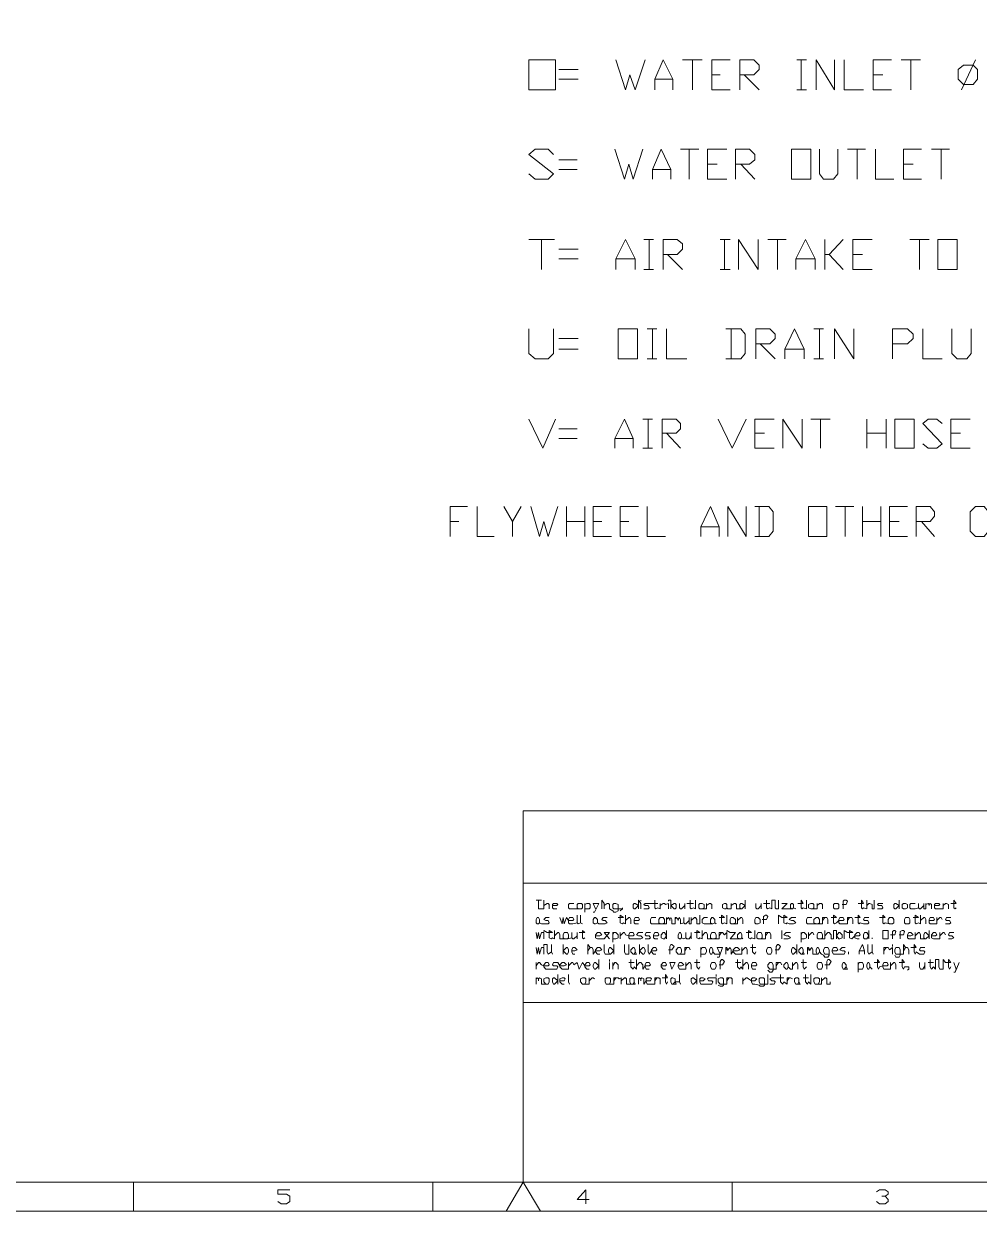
# Model space of a CAD drawing. Header units: millimetres. Extents: x 0.2 to 11.3, y 0.2 to 8.
# Drawn here: x 8.735 to 10.214, y 0.221 to 2.06 of the extents above; entities that cross this region are included whole.
import ezdxf

# ---------------------------------------------------------------- set-up
doc = ezdxf.new("R2010")
doc.units = ezdxf.units.MM
doc.layers.add('PDF_几何图形', color=7, linetype='Continuous')

msp = doc.modelspace()

# ---------------------------------------------------------------- linework, layer by layer
at = {"layer": 'PDF_几何图形', "lineweight": 13}
for points in [[(11.2683, 0.2206), (11.2683, 8.0139), (0.25, 8.0139), (0.25, 0.2206)], [(11.2217, 7.9689), (11.2217, 0.2656), (0.2967, 0.2656), (0.2967, 7.9689)], [(9.5167, 1.9572), (9.5583, 1.9572), (9.5583, 2.0039), (9.5167, 2.0039)], [(10.19, 1.9656), (10.1817, 1.9739), (10.1817, 1.9889), (10.19, 1.9956), (10.205, 1.9956), (10.2117, 1.9889), (10.2117, 1.9739), (10.205, 1.9656)], [(9.9533, 1.8656), (9.9533, 1.8189), (9.9233, 1.8189), (9.9233, 1.8656)], [(10.18, 1.7256), (10.18, 1.6789), (10.15, 1.6789), (10.15, 1.7256)], [(9.685, 1.5872), (9.685, 1.5406), (9.655, 1.5406), (9.655, 1.5872)], [(10.1133, 1.4472), (10.1133, 1.4022), (10.0833, 1.4022), (10.0833, 1.4472)], [(9.9783, 1.3122), (9.9783, 1.2656), (9.95, 1.2656), (9.95, 1.3122)], [(11.2217, 0.7289), (11.2217, 0.2656), (9.5083, 0.2656), (9.5083, 0.7289)], [(10.0733, 0.6556), (10.0733, 0.6422), (10.065, 0.6422), (10.065, 0.6556)], [(9.57, 0.6239), (9.575, 0.6289), (9.5767, 0.6289), (9.5783, 0.6256), (9.5783, 0.6222), (9.5767, 0.6189), (9.575, 0.6189)], [(9.6883, 0.6239), (9.6933, 0.6289), (9.695, 0.6289), (9.6967, 0.6256), (9.6967, 0.6222), (9.695, 0.6189), (9.6933, 0.6189)], [(9.7383, 0.5956), (9.735, 0.6056), (9.7433, 0.6056)], [(9.5083, 0.5439), (11.2217, 0.5439)]]:
    msp.add_lwpolyline(points, close=True, dxfattribs=at)
for points in [[(9.5933, 1.9889), (9.5633, 1.9889)], [(9.6517, 2.0039), (9.6667, 1.9572), (9.6733, 1.9806), (9.6817, 1.9572), (9.6967, 2.0039)], [(9.74, 1.9572), (9.74, 1.9739), (9.725, 2.0039), (9.7117, 1.9739), (9.7117, 1.9572)], [(9.755, 2.0039), (9.785, 2.0039)], [(9.77, 2.0039), (9.77, 1.9572)], [(9.8283, 1.9572), (9.8, 1.9572), (9.8, 2.0039), (9.8283, 2.0039)], [(9.8433, 1.9572), (9.8433, 2.0039), (9.865, 2.0039), (9.8733, 1.9956), (9.8733, 1.9889), (9.865, 1.9806), (9.8433, 1.9806), (9.85, 1.9806), (9.8733, 1.9572)], [(9.9317, 2.0039), (9.9467, 2.0039), (9.9383, 2.0039), (9.9383, 1.9572), (9.9317, 1.9572), (9.9467, 1.9572)], [(9.9617, 1.9572), (9.9617, 2.0039), (9.99, 1.9572), (9.99, 2.0039)], [(10.005, 2.0039), (10.005, 1.9572), (10.035, 1.9572)], [(10.0783, 1.9572), (10.05, 1.9572), (10.05, 2.0039), (10.0783, 2.0039)], [(10.0933, 2.0039), (10.1233, 2.0039)], [(10.1083, 2.0039), (10.1083, 1.9572)], [(10.1867, 1.9572), (10.2083, 2.0039)], [(9.5633, 1.9739), (9.5933, 1.9739)], [(9.74, 1.9739), (9.7117, 1.9739)], [(9.8133, 1.9806), (9.8, 1.9806)], [(10.065, 1.9806), (10.05, 1.9806)], [(9.5167, 1.8272), (9.5267, 1.8189), (9.5467, 1.8189), (9.555, 1.8272), (9.5167, 1.8572), (9.5267, 1.8656), (9.5467, 1.8656), (9.555, 1.8572)], [(9.6933, 1.8656), (9.6783, 1.8189), (9.6717, 1.8422), (9.665, 1.8189), (9.65, 1.8656)], [(9.7367, 1.8189), (9.7367, 1.8339), (9.7217, 1.8656), (9.7083, 1.8339), (9.7083, 1.8189)], [(9.7517, 1.8656), (9.78, 1.8656)], [(9.765, 1.8656), (9.765, 1.8189)], [(9.8233, 1.8189), (9.7933, 1.8189), (9.7933, 1.8656), (9.8233, 1.8656)], [(9.8367, 1.8189), (9.8367, 1.8656), (9.8583, 1.8656), (9.8667, 1.8572), (9.8667, 1.8489), (9.8583, 1.8422), (9.8367, 1.8422), (9.845, 1.8422), (9.8667, 1.8189)], [(9.995, 1.8656), (9.995, 1.8272), (9.9883, 1.8189), (9.9733, 1.8189), (9.9667, 1.8272), (9.9667, 1.8656)], [(10.01, 1.8656), (10.0383, 1.8656)], [(10.025, 1.8656), (10.025, 1.8189)], [(10.0817, 1.8189), (10.0533, 1.8189), (10.0533, 1.8656)], [(10.125, 1.8189), (10.0967, 1.8189), (10.0967, 1.8656), (10.125, 1.8656)], [(10.14, 1.8656), (10.1683, 1.8656)], [(10.155, 1.8656), (10.155, 1.8189)], [(9.5917, 1.8489), (9.5633, 1.8489)], [(9.8083, 1.8422), (9.7933, 1.8422)], [(10.1117, 1.8422), (10.0967, 1.8422)], [(9.5633, 1.8339), (9.5917, 1.8339)], [(9.7367, 1.8339), (9.7083, 1.8339)], [(9.5567, 1.7256), (9.5167, 1.7256)], [(9.5367, 1.7256), (9.5367, 1.6789)], [(9.5633, 1.7106), (9.5933, 1.7106)], [(9.6817, 1.6789), (9.6817, 1.6956), (9.6667, 1.7256), (9.6517, 1.6956), (9.6517, 1.6789)], [(9.695, 1.7256), (9.71, 1.7256), (9.7033, 1.7256), (9.7033, 1.6789), (9.71, 1.6789), (9.695, 1.6789)], [(9.725, 1.6789), (9.725, 1.7256), (9.7467, 1.7256), (9.755, 1.7189), (9.755, 1.7106), (9.7467, 1.7022), (9.725, 1.7022), (9.7317, 1.7022), (9.755, 1.6789)], [(9.8133, 1.7256), (9.8283, 1.7256), (9.82, 1.7256), (9.82, 1.6789), (9.8133, 1.6789), (9.8283, 1.6789)], [(9.8417, 1.6789), (9.8417, 1.7256), (9.8717, 1.6789), (9.8717, 1.7256)], [(9.8867, 1.7256), (9.915, 1.7256)], [(9.9017, 1.7256), (9.9017, 1.6789)], [(9.93, 1.6789), (9.93, 1.6956), (9.945, 1.7256), (9.96, 1.6956), (9.96, 1.6789)], [(9.975, 1.6789), (9.975, 1.7256)], [(10.0033, 1.7256), (9.9817, 1.7022), (9.975, 1.7022), (9.9817, 1.7022), (10.0033, 1.6789)], [(10.0483, 1.6789), (10.0183, 1.6789), (10.0183, 1.7256), (10.0483, 1.7256)], [(10.1067, 1.7256), (10.1367, 1.7256)], [(10.1217, 1.7256), (10.1217, 1.6789)], [(9.5933, 1.6956), (9.5633, 1.6956)], [(9.6817, 1.6956), (9.6517, 1.6956)], [(9.96, 1.6956), (9.93, 1.6956)], [(10.0333, 1.7022), (10.0183, 1.7022)], [(9.5167, 1.5872), (9.5167, 1.5489), (9.5267, 1.5406), (9.5467, 1.5406), (9.555, 1.5489), (9.555, 1.5872)], [(9.7, 1.5872), (9.715, 1.5872), (9.7083, 1.5872), (9.7083, 1.5406), (9.715, 1.5406), (9.7, 1.5406)], [(9.7617, 1.5406), (9.73, 1.5406), (9.73, 1.5872)], [(9.8217, 1.5406), (9.845, 1.5406), (9.8517, 1.5489), (9.8517, 1.5789), (9.845, 1.5872), (9.8217, 1.5872), (9.83, 1.5872), (9.83, 1.5406)], [(9.8683, 1.5406), (9.8683, 1.5872), (9.89, 1.5872), (9.8983, 1.5789), (9.8983, 1.5722), (9.89, 1.5639), (9.8683, 1.5639), (9.875, 1.5639), (9.8983, 1.5406)], [(9.9133, 1.5406), (9.9133, 1.5556), (9.9283, 1.5872), (9.9433, 1.5556), (9.9433, 1.5406)], [(9.9583, 1.5872), (9.9733, 1.5872), (9.9667, 1.5872), (9.9667, 1.5406), (9.9733, 1.5406), (9.9583, 1.5406)], [(9.99, 1.5406), (9.99, 1.5872), (10.02, 1.5406), (10.02, 1.5872)], [(10.08, 1.5639), (10.1033, 1.5639), (10.1117, 1.5722), (10.1117, 1.5789), (10.1033, 1.5872), (10.08, 1.5872), (10.08, 1.5406)], [(10.1267, 1.5872), (10.1267, 1.5406), (10.1567, 1.5406)], [(10.2017, 1.5872), (10.2017, 1.5489), (10.195, 1.5406), (10.18, 1.5406), (10.1717, 1.5489), (10.1717, 1.5872)], [(9.5633, 1.5722), (9.5933, 1.5722)], [(9.5933, 1.5556), (9.5633, 1.5556)], [(9.9433, 1.5556), (9.9133, 1.5556)], [(9.5167, 1.4472), (9.5383, 1.4022), (9.5583, 1.4472)], [(9.6783, 1.4022), (9.6783, 1.4172), (9.665, 1.4472), (9.65, 1.4172), (9.65, 1.4022)], [(9.6933, 1.4472), (9.7083, 1.4472), (9.7017, 1.4472), (9.7017, 1.4022), (9.7083, 1.4022), (9.6933, 1.4022)], [(9.7233, 1.4022), (9.7233, 1.4472), (9.745, 1.4472), (9.7517, 1.4406), (9.7517, 1.4322), (9.745, 1.4256), (9.7233, 1.4256), (9.73, 1.4256), (9.7517, 1.4022)], [(9.8533, 1.4472), (9.8317, 1.4022), (9.81, 1.4472)], [(9.8967, 1.4022), (9.8667, 1.4022), (9.8667, 1.4472), (9.8967, 1.4472)], [(9.91, 1.4022), (9.91, 1.4472), (9.94, 1.4022), (9.94, 1.4472)], [(9.9533, 1.4472), (9.9833, 1.4472)], [(9.9683, 1.4472), (9.9683, 1.4022)], [(10.04, 1.4022), (10.04, 1.4472)], [(10.07, 1.4472), (10.07, 1.4022)], [(10.1267, 1.4089), (10.135, 1.4022), (10.1483, 1.4022), (10.1567, 1.4089), (10.1267, 1.4406), (10.135, 1.4472), (10.1483, 1.4472), (10.1567, 1.4406)], [(10.2, 1.4472), (10.17, 1.4472), (10.17, 1.4022), (10.2, 1.4022)], [(9.5633, 1.4322), (9.5917, 1.4322)], [(9.5917, 1.4172), (9.5633, 1.4172)], [(9.6783, 1.4172), (9.65, 1.4172)], [(9.8817, 1.4256), (9.8667, 1.4256)], [(10.04, 1.4256), (10.07, 1.4256)], [(10.185, 1.4256), (10.17, 1.4256)], [(9.4217, 1.3122), (9.395, 1.3122), (9.395, 1.2656)], [(9.4367, 1.3122), (9.4367, 1.2656), (9.4633, 1.2656)], [(9.4917, 1.2656), (9.4917, 1.2889), (9.4783, 1.3122)], [(9.4917, 1.2889), (9.505, 1.3122)], [(9.52, 1.3122), (9.5333, 1.2656), (9.54, 1.2889), (9.5467, 1.2656), (9.5617, 1.3122)], [(9.575, 1.3122), (9.575, 1.2656)], [(9.6033, 1.3122), (9.6033, 1.2656)], [(9.645, 1.2656), (9.6167, 1.2656), (9.6167, 1.3122), (9.645, 1.3122)], [(9.6867, 1.2656), (9.6583, 1.2656), (9.6583, 1.3122), (9.6867, 1.3122)], [(9.7283, 1.2656), (9.7, 1.2656), (9.7, 1.3122)], [(9.7833, 1.2656), (9.7833, 1.2806), (9.7983, 1.3122), (9.8117, 1.2806), (9.8117, 1.2656)], [(9.825, 1.2656), (9.825, 1.3122), (9.8533, 1.2656), (9.8533, 1.3122)], [(9.8667, 1.2656), (9.8883, 1.2656), (9.895, 1.2739), (9.895, 1.3039), (9.8883, 1.3122), (9.8667, 1.3122), (9.8733, 1.3122), (9.8733, 1.2656)], [(9.9917, 1.3122), (10.02, 1.3122)], [(10.0067, 1.3122), (10.0067, 1.2656)], [(10.0333, 1.2656), (10.0333, 1.3122)], [(10.0617, 1.3122), (10.0617, 1.2656)], [(10.1033, 1.2656), (10.075, 1.2656), (10.075, 1.3122), (10.1033, 1.3122)], [(10.1167, 1.2656), (10.1167, 1.3122), (10.1383, 1.3122), (10.145, 1.3039), (10.145, 1.2972), (10.1383, 1.2889), (10.1167, 1.2889), (10.125, 1.2889), (10.145, 1.2656)], [(10.2283, 1.3039), (10.2217, 1.3122), (10.2083, 1.3122), (10.2, 1.3039), (10.2, 1.2739), (10.2083, 1.2656), (10.2217, 1.2656), (10.2283, 1.2739)], [(9.4083, 1.2889), (9.395, 1.2889)], [(9.575, 1.2889), (9.6033, 1.2889)], [(9.63, 1.2889), (9.6167, 1.2889)], [(9.6717, 1.2889), (9.6583, 1.2889)], [(10.0333, 1.2889), (10.0617, 1.2889)], [(10.09, 1.2889), (10.075, 1.2889)], [(9.8117, 1.2806), (9.7833, 1.2806)], [(11.2217, 0.8406), (9.5083, 0.8406), (9.5083, 0.2656), (9.535, 0.2206)], [(9.5083, 0.7289), (11.2683, 0.7289)], [(9.5367, 0.7022), (9.5283, 0.7022), (9.5317, 0.7022), (9.5317, 0.6889), (9.54, 0.6889), (9.54, 0.7022), (9.54, 0.6939), (9.545, 0.6972), (9.5467, 0.6972), (9.5483, 0.6956), (9.5483, 0.6889)], [(9.63, 0.6889), (9.63, 0.7022), (9.6333, 0.6972), (9.6333, 0.6889), (9.6333, 0.6939), (9.6383, 0.6972), (9.64, 0.6972), (9.6417, 0.6956), (9.6417, 0.6889), (9.6467, 0.6856), (9.6483, 0.6839), (9.6517, 0.6839), (9.655, 0.6856), (9.655, 0.6956), (9.6517, 0.6972), (9.6483, 0.6972), (9.6467, 0.6956), (9.6467, 0.6906), (9.6483, 0.6889), (9.6617, 0.6889), (9.6617, 0.6906), (9.6617, 0.6889), (9.6583, 0.6856)], [(9.69, 0.6889), (9.69, 0.6972), (9.6867, 0.7022), (9.6867, 0.6889), (9.6867, 0.6939), (9.6817, 0.6972), (9.68, 0.6972), (9.6783, 0.6956), (9.6783, 0.6906), (9.68, 0.6889), (9.6817, 0.6889), (9.6867, 0.6939)], [(9.69, 0.7006), (9.69, 0.7022)], [(9.7117, 0.7022), (9.7117, 0.6906), (9.7133, 0.6889), (9.7167, 0.6906), (9.72, 0.6889), (9.72, 0.6972), (9.72, 0.6939), (9.725, 0.6972), (9.7267, 0.6972), (9.7283, 0.6956), (9.7333, 0.6972), (9.7333, 0.6889)], [(9.7333, 0.7006), (9.7333, 0.7022), (9.7367, 0.7022), (9.7367, 0.6889), (9.7367, 0.6939), (9.7417, 0.6972), (9.7433, 0.6972), (9.745, 0.6956), (9.745, 0.6906), (9.7433, 0.6889), (9.7417, 0.6889), (9.7367, 0.6939)], [(9.7667, 0.7022), (9.7667, 0.6906), (9.7683, 0.6889), (9.7717, 0.6906), (9.775, 0.6889), (9.775, 0.7022)], [(9.8467, 0.6889), (9.845, 0.6889), (9.8433, 0.6906), (9.8433, 0.6956), (9.845, 0.6972), (9.8467, 0.6972), (9.8517, 0.6939), (9.8517, 0.6889), (9.8517, 0.7022)], [(9.885, 0.7022), (9.885, 0.6906), (9.8867, 0.6889), (9.89, 0.6906), (9.8933, 0.6889), (9.8933, 0.7022), (9.8983, 0.7022), (9.8983, 0.6906), (9.9, 0.6889), (9.9033, 0.6889), (9.9033, 0.7022)], [(9.9333, 0.6972), (9.9417, 0.6972), (9.9383, 0.7022), (9.9383, 0.6906), (9.94, 0.6889), (9.9417, 0.6906), (9.9467, 0.6889), (9.9467, 0.7022)], [(10.0017, 0.6956), (10.0083, 0.6956), (10.01, 0.7006), (10.0083, 0.7022), (10.005, 0.7022), (10.0033, 0.7006), (10.0033, 0.6889)], [(10.0267, 0.6972), (10.035, 0.6972), (10.0317, 0.7022), (10.0317, 0.6906), (10.0333, 0.6889), (10.035, 0.6906), (10.04, 0.6889), (10.04, 0.7022), (10.04, 0.6939), (10.0433, 0.6972), (10.045, 0.6972), (10.0483, 0.6956), (10.0483, 0.6889), (10.0517, 0.6889), (10.0517, 0.7022)], [(10.09, 0.6939), (10.085, 0.6889), (10.0833, 0.6889), (10.0817, 0.6906), (10.0817, 0.6956), (10.0833, 0.6972), (10.085, 0.6972), (10.09, 0.6939), (10.09, 0.6889), (10.09, 0.7022)], [(10.17, 0.6972), (10.1783, 0.6972), (10.175, 0.7022), (10.175, 0.6906), (10.1767, 0.6889), (10.1783, 0.6906)], [(9.5533, 0.6939), (9.56, 0.6939), (9.5617, 0.6956), (9.56, 0.6972), (9.555, 0.6972), (9.5533, 0.6956), (9.5533, 0.6906), (9.555, 0.6889), (9.56, 0.6889)], [(9.58, 0.6972), (9.5867, 0.6972), (9.58, 0.6972), (9.5783, 0.6956), (9.5783, 0.6906), (9.58, 0.6889), (9.5983, 0.6889), (9.5933, 0.6889), (9.5917, 0.6906), (9.5917, 0.6956), (9.5933, 0.6972), (9.5983, 0.6972), (9.6, 0.6956), (9.6, 0.6906), (9.5983, 0.6889)], [(9.6033, 0.6839), (9.6033, 0.6972), (9.6033, 0.6956), (9.6067, 0.6972), (9.61, 0.6972), (9.6117, 0.6956), (9.6117, 0.6906), (9.61, 0.6889), (9.6033, 0.6889)], [(9.62, 0.6889), (9.6167, 0.6972), (9.625, 0.6972), (9.6183, 0.6839), (9.6167, 0.6839)], [(9.695, 0.6889), (9.7017, 0.6889), (9.7033, 0.6906), (9.7017, 0.6939), (9.6967, 0.6939), (9.695, 0.6956), (9.6967, 0.6972), (9.7167, 0.6972)], [(9.75, 0.6972), (9.75, 0.6906), (9.7517, 0.6889), (9.7533, 0.6889), (9.7583, 0.6939), (9.7583, 0.6972), (9.7583, 0.6889)], [(9.7617, 0.6972), (9.7717, 0.6972)], [(9.7817, 0.6889), (9.785, 0.6889), (9.7817, 0.6889), (9.78, 0.6906), (9.78, 0.6956), (9.7817, 0.6972), (9.785, 0.6972), (9.7883, 0.6956), (9.7883, 0.6906), (9.785, 0.6889), (9.7917, 0.6889), (9.7917, 0.6972), (9.7917, 0.6939), (9.7967, 0.6972), (9.7983, 0.6972), (9.8, 0.6956), (9.8, 0.6889)], [(9.82, 0.6889), (9.8217, 0.6889), (9.82, 0.6889), (9.8167, 0.6906), (9.8167, 0.6956), (9.82, 0.6972), (9.8217, 0.6972), (9.8233, 0.6956), (9.8233, 0.6906), (9.8217, 0.6889), (9.8233, 0.6906), (9.825, 0.6889), (9.83, 0.6889), (9.83, 0.6972), (9.83, 0.6939), (9.835, 0.6972), (9.8367, 0.6972), (9.8383, 0.6956), (9.8383, 0.6889), (9.8467, 0.6889), (9.8517, 0.6939)], [(9.8683, 0.6972), (9.8683, 0.6906), (9.87, 0.6889), (9.8717, 0.6889), (9.8767, 0.6939), (9.8767, 0.6972), (9.8767, 0.6889)], [(9.88, 0.6972), (9.89, 0.6972)], [(9.9083, 0.6972), (9.9167, 0.6972), (9.9083, 0.6889), (9.925, 0.6889), (9.9233, 0.6889), (9.9217, 0.6906), (9.9217, 0.6956), (9.9233, 0.6972), (9.925, 0.6972), (9.9267, 0.6956), (9.9267, 0.6906), (9.925, 0.6889), (9.9267, 0.6906), (9.93, 0.6889)], [(9.9533, 0.6889), (9.9567, 0.6889), (9.9533, 0.6889), (9.95, 0.6906), (9.95, 0.6956), (9.9533, 0.6972), (9.9567, 0.6972), (9.9583, 0.6956), (9.9583, 0.6906), (9.9567, 0.6889), (9.9633, 0.6889), (9.9633, 0.6972), (9.9633, 0.6939), (9.9667, 0.6972), (9.97, 0.6972), (9.9717, 0.6956), (9.9717, 0.6889)], [(9.99, 0.6889), (9.995, 0.6889), (9.99, 0.6889), (9.9883, 0.6906), (9.9883, 0.6956), (9.99, 0.6972), (9.995, 0.6972), (9.9967, 0.6956), (9.9967, 0.6906), (9.995, 0.6889)], [(10.0567, 0.6889), (10.0633, 0.6889), (10.065, 0.6906), (10.0633, 0.6939), (10.0583, 0.6939), (10.0567, 0.6956), (10.0583, 0.6972), (10.065, 0.6972)], [(10.0967, 0.6889), (10.1, 0.6889), (10.0967, 0.6889), (10.095, 0.6906), (10.095, 0.6956), (10.0967, 0.6972), (10.1, 0.6972), (10.1033, 0.6956), (10.1033, 0.6906), (10.1, 0.6889)], [(10.1083, 0.6972), (10.115, 0.6972), (10.1083, 0.6972), (10.1067, 0.6956), (10.1067, 0.6906), (10.1083, 0.6889), (10.115, 0.6889), (10.12, 0.6906), (10.12, 0.6972), (10.12, 0.6906), (10.1217, 0.6889), (10.1233, 0.6889), (10.1283, 0.6939), (10.1283, 0.6972), (10.1283, 0.6889), (10.1317, 0.6889), (10.1317, 0.6972), (10.1317, 0.6956), (10.135, 0.6972), (10.1367, 0.6956), (10.1367, 0.6939), (10.1367, 0.6956), (10.1383, 0.6972), (10.14, 0.6956), (10.14, 0.6889)], [(10.145, 0.6939), (10.1517, 0.6939), (10.1533, 0.6956), (10.1517, 0.6972), (10.1467, 0.6972), (10.145, 0.6956), (10.145, 0.6906), (10.1467, 0.6889), (10.1583, 0.6889), (10.1583, 0.6972), (10.1583, 0.6939), (10.1617, 0.6972), (10.1633, 0.6972), (10.1667, 0.6956), (10.1667, 0.6889)], [(9.5317, 0.6656), (9.53, 0.6656), (9.5283, 0.6672), (9.5283, 0.6722), (9.53, 0.6756), (9.5317, 0.6756), (9.5333, 0.6722), (9.5333, 0.6672), (9.5317, 0.6656), (9.5333, 0.6672), (9.5367, 0.6656), (9.5467, 0.6656), (9.5483, 0.6672), (9.5467, 0.6706), (9.5433, 0.6706), (9.54, 0.6722), (9.5433, 0.6756), (9.5483, 0.6756)], [(9.565, 0.6756), (9.5683, 0.6656), (9.57, 0.6756), (9.5717, 0.6656), (9.575, 0.6756), (9.5783, 0.6706), (9.585, 0.6706), (9.5867, 0.6722), (9.585, 0.6756), (9.58, 0.6756), (9.5783, 0.6722), (9.5783, 0.6672), (9.58, 0.6656), (9.585, 0.6656), (9.5917, 0.6672), (9.5917, 0.6789)], [(9.5917, 0.6672), (9.5933, 0.6656), (9.5967, 0.6672), (9.5967, 0.6789)], [(9.5967, 0.6672), (9.6, 0.6656)], [(9.6183, 0.6656), (9.62, 0.6656), (9.6183, 0.6656), (9.6167, 0.6672), (9.6167, 0.6722), (9.6183, 0.6756), (9.62, 0.6756), (9.6233, 0.6722), (9.6233, 0.6672), (9.62, 0.6656), (9.6233, 0.6672), (9.625, 0.6656), (9.635, 0.6656), (9.6383, 0.6672), (9.635, 0.6706), (9.6317, 0.6706), (9.63, 0.6722), (9.6317, 0.6756), (9.6383, 0.6756)], [(9.655, 0.6756), (9.6633, 0.6756), (9.6583, 0.6789), (9.6583, 0.6672), (9.6617, 0.6656), (9.6633, 0.6672), (9.6667, 0.6656), (9.6667, 0.6789), (9.6667, 0.6706), (9.6717, 0.6756), (9.6733, 0.6756), (9.675, 0.6722), (9.675, 0.6656)], [(9.68, 0.6706), (9.6867, 0.6706), (9.6883, 0.6722), (9.6867, 0.6756), (9.6817, 0.6756), (9.68, 0.6722), (9.68, 0.6672), (9.6817, 0.6656), (9.6867, 0.6656)], [(9.7067, 0.6756), (9.7133, 0.6756), (9.7067, 0.6756), (9.705, 0.6722), (9.705, 0.6672), (9.7067, 0.6656), (9.725, 0.6656), (9.72, 0.6656), (9.7183, 0.6672), (9.7183, 0.6722), (9.72, 0.6756), (9.725, 0.6756), (9.7267, 0.6722), (9.7267, 0.6672), (9.725, 0.6656), (9.73, 0.6656), (9.73, 0.6756), (9.73, 0.6722), (9.7333, 0.6756), (9.735, 0.6722), (9.735, 0.6706), (9.735, 0.6722), (9.7367, 0.6756), (9.7383, 0.6722), (9.7383, 0.6656), (9.7433, 0.6656), (9.7433, 0.6756), (9.745, 0.6756), (9.7433, 0.6722), (9.745, 0.6756), (9.7483, 0.6722), (9.7483, 0.6706), (9.7483, 0.6722), (9.75, 0.6756), (9.7517, 0.6722), (9.7517, 0.6656), (9.7567, 0.6672), (9.7567, 0.6756), (9.7567, 0.6672), (9.7583, 0.6656), (9.76, 0.6656), (9.765, 0.6706), (9.765, 0.6756), (9.765, 0.6656), (9.7683, 0.6656), (9.7683, 0.6756), (9.7683, 0.6706), (9.7733, 0.6756), (9.775, 0.6756), (9.7767, 0.6722), (9.7767, 0.6656), (9.7817, 0.6656), (9.7817, 0.6789)], [(9.7883, 0.6756), (9.7933, 0.6756), (9.7883, 0.6756), (9.785, 0.6722), (9.785, 0.6672), (9.7883, 0.6656), (9.8017, 0.6656), (9.8, 0.6656), (9.7983, 0.6672), (9.7983, 0.6722), (9.8, 0.6756), (9.8017, 0.6756), (9.805, 0.6722), (9.805, 0.6672), (9.8017, 0.6656), (9.805, 0.6672), (9.8067, 0.6656)], [(9.8117, 0.6756), (9.82, 0.6756), (9.815, 0.6789), (9.815, 0.6672), (9.8167, 0.6656), (9.82, 0.6672), (9.8233, 0.6656), (9.8233, 0.6789)], [(9.83, 0.6656), (9.8333, 0.6656), (9.83, 0.6656), (9.8283, 0.6672), (9.8283, 0.6722), (9.83, 0.6756), (9.8333, 0.6756), (9.8367, 0.6722), (9.8367, 0.6672), (9.8333, 0.6656), (9.84, 0.6656), (9.84, 0.6756), (9.84, 0.6706), (9.845, 0.6756), (9.8467, 0.6756), (9.8483, 0.6722), (9.8483, 0.6656)], [(9.8683, 0.6656), (9.8717, 0.6656), (9.8683, 0.6656), (9.8667, 0.6672), (9.8667, 0.6722), (9.8683, 0.6756), (9.8717, 0.6756), (9.875, 0.6722), (9.875, 0.6672), (9.8717, 0.6656)], [(9.8783, 0.6722), (9.885, 0.6722), (9.8867, 0.6772), (9.885, 0.6789), (9.8833, 0.6789), (9.88, 0.6772), (9.88, 0.6656)], [(9.9033, 0.6656), (9.9033, 0.6789), (9.9083, 0.6756), (9.9167, 0.6756), (9.9117, 0.6789), (9.9117, 0.6672), (9.915, 0.6656), (9.9167, 0.6672), (9.92, 0.6656), (9.9267, 0.6656), (9.93, 0.6672), (9.9267, 0.6706), (9.9233, 0.6706), (9.92, 0.6722), (9.9233, 0.6756), (9.93, 0.6756)], [(9.9483, 0.6756), (9.955, 0.6756), (9.9483, 0.6756), (9.9467, 0.6722), (9.9467, 0.6672), (9.9483, 0.6656), (9.965, 0.6656), (9.9617, 0.6656), (9.9583, 0.6672), (9.9583, 0.6722), (9.9617, 0.6756), (9.965, 0.6756), (9.9667, 0.6722), (9.9667, 0.6672), (9.965, 0.6656), (9.9717, 0.6656), (9.9717, 0.6756), (9.975, 0.6756), (9.9717, 0.6706), (9.975, 0.6756), (9.9783, 0.6756), (9.98, 0.6722), (9.98, 0.6656)], [(9.985, 0.6756), (9.9933, 0.6756), (9.9883, 0.6789), (9.9883, 0.6672), (9.99, 0.6656), (9.9933, 0.6672), (9.9967, 0.6706), (10.0033, 0.6706), (10.005, 0.6722), (10.0033, 0.6756), (9.9983, 0.6756), (9.9967, 0.6722), (9.9967, 0.6672), (9.9983, 0.6656), (10.01, 0.6656), (10.01, 0.6756), (10.0133, 0.6756), (10.01, 0.6706), (10.0133, 0.6756), (10.0167, 0.6756), (10.0183, 0.6722), (10.0183, 0.6656)], [(10.0217, 0.6756), (10.03, 0.6756), (10.0267, 0.6789), (10.0267, 0.6672), (10.0283, 0.6656), (10.03, 0.6672), (10.035, 0.6656), (10.0417, 0.6656), (10.0433, 0.6672), (10.0417, 0.6706), (10.0367, 0.6706), (10.035, 0.6722), (10.0367, 0.6756), (10.0433, 0.6756)], [(10.06, 0.6756), (10.0683, 0.6756), (10.065, 0.6789), (10.065, 0.6672), (10.0667, 0.6656), (10.0683, 0.6672), (10.075, 0.6656), (10.08, 0.6656), (10.075, 0.6656), (10.0733, 0.6672), (10.0733, 0.6722), (10.075, 0.6756), (10.08, 0.6756), (10.0817, 0.6722), (10.0817, 0.6672), (10.08, 0.6656)], [(10.1, 0.6656), (10.105, 0.6656), (10.1, 0.6656), (10.0983, 0.6672), (10.0983, 0.6722), (10.1, 0.6756), (10.105, 0.6756), (10.1067, 0.6722), (10.1067, 0.6672), (10.105, 0.6656)], [(10.1117, 0.6756), (10.12, 0.6756), (10.115, 0.6789), (10.115, 0.6672), (10.1167, 0.6656), (10.12, 0.6672), (10.1233, 0.6656), (10.1233, 0.6789), (10.1233, 0.6706), (10.1283, 0.6756), (10.13, 0.6756), (10.1317, 0.6722), (10.1317, 0.6656)], [(10.1367, 0.6706), (10.1433, 0.6706), (10.145, 0.6722), (10.1433, 0.6756), (10.1383, 0.6756), (10.1367, 0.6722), (10.1367, 0.6672), (10.1383, 0.6656), (10.1483, 0.6656), (10.1483, 0.6756), (10.1483, 0.6706), (10.1533, 0.6756), (10.155, 0.6756), (10.1567, 0.6722)], [(10.1617, 0.6656), (10.1683, 0.6656), (10.17, 0.6672), (10.1683, 0.6706), (10.1633, 0.6706), (10.1617, 0.6722), (10.1633, 0.6756), (10.17, 0.6756)], [(9.5283, 0.6522), (9.53, 0.6422), (9.5317, 0.6522), (9.5333, 0.6422), (9.5367, 0.6522), (9.54, 0.6522), (9.54, 0.6422)], [(9.54, 0.6539), (9.54, 0.6556), (9.545, 0.6522), (9.5533, 0.6522), (9.5483, 0.6556), (9.5483, 0.6439), (9.5517, 0.6422), (9.5533, 0.6439), (9.5567, 0.6422), (9.5567, 0.6556), (9.5567, 0.6472), (9.5617, 0.6522), (9.5633, 0.6522), (9.565, 0.6489), (9.565, 0.6422), (9.5767, 0.6422), (9.5717, 0.6422), (9.57, 0.6439), (9.57, 0.6489), (9.5717, 0.6522), (9.5767, 0.6522), (9.5783, 0.6489), (9.5783, 0.6439), (9.5767, 0.6422), (9.5833, 0.6439), (9.5833, 0.6522), (9.5833, 0.6439), (9.585, 0.6422), (9.5867, 0.6422), (9.5917, 0.6472), (9.5917, 0.6522), (9.5917, 0.6422)], [(9.595, 0.6522), (9.6033, 0.6522), (9.6, 0.6556), (9.6, 0.6439), (9.6017, 0.6422), (9.6033, 0.6439)], [(9.62, 0.6472), (9.6267, 0.6472), (9.63, 0.6489), (9.6267, 0.6522), (9.6233, 0.6522), (9.62, 0.6489), (9.62, 0.6439), (9.6233, 0.6422), (9.6333, 0.6422), (9.6417, 0.6522), (9.6333, 0.6522), (9.6417, 0.6422)], [(9.6467, 0.6372), (9.6467, 0.6522), (9.6483, 0.6522), (9.6467, 0.6489), (9.6483, 0.6522), (9.6517, 0.6522), (9.655, 0.6489), (9.655, 0.6439), (9.6517, 0.6422), (9.6467, 0.6422)], [(9.6583, 0.6422), (9.6583, 0.6522), (9.6583, 0.6472), (9.6633, 0.6522), (9.665, 0.6522), (9.6667, 0.6489), (9.6717, 0.6472), (9.6783, 0.6472), (9.68, 0.6489), (9.6783, 0.6522), (9.6733, 0.6522), (9.6717, 0.6489), (9.6717, 0.6439), (9.6733, 0.6422), (9.69, 0.6422), (9.6933, 0.6439), (9.69, 0.6472), (9.6867, 0.6472), (9.6833, 0.6489), (9.6867, 0.6522), (9.6933, 0.6522)], [(9.6967, 0.6422), (9.7033, 0.6422), (9.705, 0.6439), (9.7033, 0.6472), (9.6983, 0.6472), (9.6967, 0.6489), (9.6983, 0.6522), (9.705, 0.6522)], [(9.71, 0.6472), (9.7167, 0.6472), (9.7183, 0.6489), (9.7167, 0.6522), (9.7117, 0.6522), (9.71, 0.6489), (9.71, 0.6439), (9.7117, 0.6422), (9.7167, 0.6422)], [(9.7267, 0.6422), (9.73, 0.6472), (9.7267, 0.6422), (9.725, 0.6422), (9.7217, 0.6439), (9.7217, 0.6489), (9.725, 0.6522), (9.7267, 0.6522), (9.73, 0.6472), (9.73, 0.6422), (9.73, 0.6556)], [(9.75, 0.6422), (9.7517, 0.6422), (9.75, 0.6422), (9.7483, 0.6439), (9.7483, 0.6489), (9.75, 0.6522), (9.7517, 0.6522), (9.7533, 0.6489), (9.7533, 0.6439), (9.7517, 0.6422), (9.7533, 0.6439), (9.7567, 0.6422), (9.76, 0.6439), (9.76, 0.6522), (9.76, 0.6439), (9.7617, 0.6422), (9.765, 0.6422), (9.7683, 0.6472), (9.7683, 0.6522), (9.7683, 0.6422)], [(9.7733, 0.6522), (9.7817, 0.6522), (9.7767, 0.6556), (9.7767, 0.6439), (9.78, 0.6422), (9.7817, 0.6439), (9.785, 0.6422), (9.785, 0.6556), (9.785, 0.6472), (9.79, 0.6522), (9.7917, 0.6522), (9.7933, 0.6489), (9.7933, 0.6422), (9.805, 0.6422), (9.8, 0.6422), (9.7983, 0.6439), (9.7983, 0.6489), (9.8, 0.6522), (9.805, 0.6522), (9.8067, 0.6489), (9.8067, 0.6439), (9.805, 0.6422), (9.8117, 0.6422), (9.8117, 0.6522), (9.815, 0.6522), (9.8117, 0.6472), (9.815, 0.6522), (9.8167, 0.6522), (9.82, 0.6489), (9.8233, 0.6522), (9.8233, 0.6422)], [(9.8233, 0.6539), (9.8233, 0.6556), (9.8283, 0.6522), (9.8367, 0.6522), (9.8283, 0.6422), (9.845, 0.6422), (9.8433, 0.6422), (9.84, 0.6439), (9.84, 0.6489), (9.8433, 0.6522), (9.845, 0.6522), (9.8467, 0.6489), (9.8467, 0.6439), (9.845, 0.6422), (9.8467, 0.6439), (9.8483, 0.6422)], [(9.8533, 0.6522), (9.8617, 0.6522), (9.8567, 0.6556), (9.8567, 0.6439), (9.86, 0.6422), (9.8617, 0.6439), (9.8667, 0.6422), (9.8667, 0.6556)], [(9.8717, 0.6422), (9.8767, 0.6422), (9.8717, 0.6422), (9.87, 0.6439), (9.87, 0.6489), (9.8717, 0.6522), (9.8767, 0.6522), (9.8783, 0.6489), (9.8783, 0.6439), (9.8767, 0.6422), (9.8833, 0.6422), (9.8833, 0.6522), (9.8867, 0.6522), (9.8833, 0.6472), (9.8867, 0.6522), (9.89, 0.6522), (9.8917, 0.6489), (9.8917, 0.6422)], [(9.9083, 0.6422), (9.9083, 0.6556)], [(9.9117, 0.6422), (9.9183, 0.6422), (9.9217, 0.6439), (9.9183, 0.6472), (9.915, 0.6472), (9.9117, 0.6489), (9.915, 0.6522), (9.9217, 0.6522)], [(9.9383, 0.6522), (9.9383, 0.6372)], [(9.9383, 0.6489), (9.94, 0.6522), (9.9433, 0.6522), (9.9467, 0.6489), (9.9467, 0.6439), (9.9433, 0.6422), (9.9383, 0.6422)], [(9.95, 0.6422), (9.95, 0.6522), (9.95, 0.6472), (9.955, 0.6522), (9.9567, 0.6522), (9.9583, 0.6489)], [(9.965, 0.6422), (9.97, 0.6422), (9.965, 0.6422), (9.9633, 0.6439), (9.9633, 0.6489), (9.965, 0.6522), (9.97, 0.6522), (9.9717, 0.6489), (9.9717, 0.6439), (9.97, 0.6422), (9.975, 0.6422), (9.975, 0.6556), (9.975, 0.6472), (9.98, 0.6522), (9.9817, 0.6522), (9.985, 0.6489), (9.985, 0.6422), (9.9883, 0.6422), (9.9883, 0.6556), (9.9933, 0.6556), (9.9933, 0.6422), (9.9933, 0.6472), (9.9967, 0.6522), (9.9983, 0.6522), (10.0017, 0.6489), (10.0017, 0.6439), (9.9983, 0.6422), (9.9967, 0.6422), (9.9933, 0.6472)], [(10.005, 0.6422), (10.005, 0.6556), (10.01, 0.6522), (10.0183, 0.6522), (10.0133, 0.6556), (10.0133, 0.6439), (10.0167, 0.6422), (10.0183, 0.6439), (10.0217, 0.6472), (10.0283, 0.6472), (10.03, 0.6489), (10.0283, 0.6522), (10.025, 0.6522), (10.0217, 0.6489), (10.0217, 0.6439), (10.025, 0.6422), (10.0283, 0.6422)], [(10.04, 0.6422), (10.0433, 0.6472), (10.04, 0.6422), (10.0367, 0.6422), (10.035, 0.6439), (10.035, 0.6489), (10.0367, 0.6522), (10.04, 0.6522), (10.0433, 0.6472), (10.0433, 0.6422), (10.0433, 0.6556)], [(10.0483, 0.6439), (10.0483, 0.6422)], [(10.0767, 0.6489), (10.0833, 0.6489), (10.085, 0.6539), (10.0833, 0.6556), (10.0817, 0.6556), (10.08, 0.6539), (10.08, 0.6422)], [(10.09, 0.6489), (10.0967, 0.6489), (10.0983, 0.6539), (10.0967, 0.6556), (10.095, 0.6556), (10.0917, 0.6539), (10.0917, 0.6422)], [(10.1033, 0.6472), (10.1083, 0.6472), (10.1117, 0.6489), (10.1083, 0.6522), (10.105, 0.6522), (10.1033, 0.6489), (10.1033, 0.6439), (10.105, 0.6422), (10.115, 0.6422), (10.115, 0.6522), (10.115, 0.6472), (10.12, 0.6522), (10.1217, 0.6522), (10.1233, 0.6489), (10.1233, 0.6422), (10.1317, 0.6422), (10.1367, 0.6472)], [(10.1317, 0.6422), (10.13, 0.6422), (10.1283, 0.6439), (10.1283, 0.6489), (10.13, 0.6522), (10.1317, 0.6522), (10.1367, 0.6472), (10.1367, 0.6422), (10.1367, 0.6556)], [(10.14, 0.6472), (10.1467, 0.6472), (10.1483, 0.6489), (10.1467, 0.6522), (10.1433, 0.6522), (10.14, 0.6489), (10.14, 0.6439), (10.1433, 0.6422), (10.1533, 0.6422), (10.1533, 0.6522), (10.1533, 0.6472), (10.1583, 0.6522), (10.16, 0.6522), (10.1617, 0.6489)], [(10.1667, 0.6422), (10.1717, 0.6422), (10.175, 0.6439), (10.1717, 0.6472), (10.1683, 0.6472), (10.1667, 0.6489), (10.1683, 0.6522), (10.175, 0.6522)], [(9.5283, 0.6289), (9.53, 0.6189), (9.5317, 0.6289), (9.5333, 0.6189), (9.5367, 0.6289), (9.54, 0.6289), (9.54, 0.6189)], [(9.54, 0.6306), (9.54, 0.6339), (9.545, 0.6339), (9.545, 0.6222), (9.5467, 0.6189), (9.5517, 0.6222), (9.5517, 0.6339)], [(9.57, 0.6189), (9.57, 0.6339)], [(9.5833, 0.6239), (9.5883, 0.6239), (9.5917, 0.6256), (9.5883, 0.6289), (9.585, 0.6289), (9.5833, 0.6256), (9.5833, 0.6222), (9.585, 0.6189), (9.5883, 0.6189)], [(9.6083, 0.6189), (9.6083, 0.6339), (9.6117, 0.6289), (9.6083, 0.6239), (9.6117, 0.6289), (9.615, 0.6289), (9.6167, 0.6256), (9.6167, 0.6189), (9.62, 0.6239), (9.6267, 0.6239), (9.63, 0.6256), (9.6267, 0.6289), (9.6233, 0.6289), (9.62, 0.6256), (9.62, 0.6222), (9.6233, 0.6189), (9.6267, 0.6189)], [(9.6483, 0.6239), (9.6433, 0.6189), (9.635, 0.6189), (9.6333, 0.6222), (9.6333, 0.6339)], [(9.6433, 0.6189), (9.6417, 0.6189), (9.64, 0.6222), (9.64, 0.6256), (9.6417, 0.6289), (9.6433, 0.6289), (9.6483, 0.6239), (9.6483, 0.6189), (9.6483, 0.6339)], [(9.665, 0.6339), (9.665, 0.6222), (9.6667, 0.6189), (9.6717, 0.6189), (9.6717, 0.6339)], [(9.6783, 0.6189), (9.68, 0.6189), (9.6783, 0.6189), (9.675, 0.6222), (9.675, 0.6256), (9.6783, 0.6289), (9.68, 0.6289), (9.6817, 0.6256), (9.6817, 0.6222), (9.68, 0.6189), (9.6833, 0.6189), (9.6817, 0.6222)], [(9.6883, 0.6189), (9.6883, 0.6339)], [(9.7133, 0.6189), (9.71, 0.6189), (9.7067, 0.6222), (9.7067, 0.6256), (9.71, 0.6289), (9.7133, 0.6289), (9.715, 0.6256), (9.7133, 0.6239), (9.7067, 0.6239), (9.7033, 0.6189), (9.7017, 0.6222), (9.7017, 0.6339)], [(9.7333, 0.6256), (9.7383, 0.6256), (9.7417, 0.6306), (9.7383, 0.6339), (9.7367, 0.6339), (9.735, 0.6306), (9.735, 0.6189)], [(9.7483, 0.6189), (9.7517, 0.6189), (9.7483, 0.6189), (9.745, 0.6222), (9.745, 0.6256), (9.7483, 0.6289), (9.7517, 0.6289), (9.7533, 0.6256), (9.7533, 0.6222), (9.7517, 0.6189), (9.7583, 0.6189), (9.7583, 0.6289), (9.7617, 0.6289), (9.7583, 0.6239), (9.7617, 0.6289), (9.765, 0.6289), (9.7667, 0.6256)], [(9.7833, 0.6289), (9.7833, 0.6139)], [(9.7833, 0.6256), (9.785, 0.6289), (9.79, 0.6289), (9.7917, 0.6256), (9.7917, 0.6222), (9.79, 0.6189), (9.7833, 0.6189)], [(9.7983, 0.6189), (9.8, 0.6189), (9.7983, 0.6189), (9.7967, 0.6222), (9.7967, 0.6256), (9.7983, 0.6289), (9.8, 0.6289), (9.8017, 0.6256), (9.8017, 0.6222), (9.8, 0.6189), (9.8017, 0.6222), (9.805, 0.6189), (9.8133, 0.6189), (9.8083, 0.6289), (9.8167, 0.6289), (9.8117, 0.6139), (9.8083, 0.6139)], [(9.8217, 0.6189), (9.8217, 0.6289), (9.8233, 0.6289), (9.8217, 0.6256), (9.825, 0.6256), (9.8233, 0.6289), (9.825, 0.6256), (9.825, 0.6239), (9.825, 0.6256), (9.8283, 0.6289), (9.83, 0.6256), (9.83, 0.6189), (9.8333, 0.6239), (9.84, 0.6239), (9.8433, 0.6256), (9.84, 0.6289), (9.8367, 0.6289), (9.8333, 0.6256), (9.8333, 0.6222), (9.8367, 0.6189), (9.8467, 0.6189), (9.8467, 0.6289), (9.8467, 0.6239), (9.8517, 0.6289), (9.8533, 0.6289), (9.855, 0.6256), (9.855, 0.6189)], [(9.86, 0.6289), (9.8683, 0.6289)], [(9.8633, 0.6339), (9.8633, 0.6222), (9.8667, 0.6189), (9.8683, 0.6222)], [(9.8867, 0.6189), (9.8917, 0.6189), (9.8867, 0.6189), (9.885, 0.6222), (9.885, 0.6256), (9.8867, 0.6289), (9.8917, 0.6289), (9.8933, 0.6256), (9.8933, 0.6222), (9.8917, 0.6189)], [(9.8983, 0.6256), (9.9033, 0.6256), (9.9067, 0.6306), (9.9033, 0.6339), (9.9017, 0.6339), (9.9, 0.6306), (9.9, 0.6189)], [(9.9317, 0.6339), (9.9317, 0.6189), (9.9317, 0.6239), (9.9267, 0.6289), (9.925, 0.6289), (9.9233, 0.6256), (9.9233, 0.6222), (9.925, 0.6189), (9.9267, 0.6189), (9.9317, 0.6239)], [(9.9383, 0.6189), (9.94, 0.6189), (9.9383, 0.6189), (9.935, 0.6222), (9.935, 0.6256), (9.9383, 0.6289), (9.94, 0.6289), (9.9417, 0.6256), (9.9417, 0.6222), (9.94, 0.6189), (9.9433, 0.6189), (9.9417, 0.6222)], [(9.9483, 0.6189), (9.9483, 0.6289), (9.95, 0.6289), (9.9483, 0.6256), (9.9517, 0.6256), (9.95, 0.6289), (9.9517, 0.6256), (9.9517, 0.6239), (9.9517, 0.6256), (9.955, 0.6289), (9.9567, 0.6256), (9.9567, 0.6189), (9.965, 0.6189), (9.9633, 0.6189), (9.9617, 0.6222), (9.9617, 0.6256), (9.9633, 0.6289), (9.965, 0.6289), (9.9667, 0.6256), (9.9667, 0.6222), (9.965, 0.6189), (9.9667, 0.6222), (9.97, 0.6189), (9.9733, 0.6172), (9.975, 0.6139), (9.98, 0.6139), (9.9817, 0.6172), (9.9817, 0.6256), (9.98, 0.6289), (9.975, 0.6289), (9.9733, 0.6256), (9.9733, 0.6222), (9.975, 0.6189), (9.9817, 0.6189)], [(9.9867, 0.6239), (9.9933, 0.6239), (9.995, 0.6256), (9.9933, 0.6289), (9.9883, 0.6289), (9.9867, 0.6256), (9.9867, 0.6222), (9.9883, 0.6189), (10.005, 0.6189), (10.0067, 0.6222), (10.005, 0.6239), (10.0017, 0.6239), (9.9983, 0.6256), (10.0017, 0.6289), (10.0067, 0.6289)], [(10.0283, 0.6189), (10.0283, 0.6239), (10.0333, 0.6339), (10.0367, 0.6239), (10.0367, 0.6189), (10.0367, 0.6239), (10.0283, 0.6239)], [(10.0483, 0.6339), (10.0483, 0.6222), (10.0433, 0.6189), (10.0417, 0.6222), (10.0417, 0.6339)], [(10.0667, 0.6189), (10.0667, 0.6289), (10.07, 0.6289), (10.0667, 0.6239), (10.07, 0.6289), (10.0733, 0.6289), (10.075, 0.6256), (10.08, 0.6289), (10.08, 0.6189)], [(10.08, 0.6306), (10.08, 0.6339)], [(10.0833, 0.6172), (10.085, 0.6139), (10.09, 0.6139), (10.0917, 0.6172), (10.0917, 0.6256), (10.09, 0.6289), (10.085, 0.6289), (10.0833, 0.6256), (10.0833, 0.6222), (10.085, 0.6189), (10.0967, 0.6189), (10.0967, 0.6339), (10.1, 0.6289), (10.0967, 0.6239), (10.1, 0.6289), (10.1033, 0.6289), (10.105, 0.6256), (10.105, 0.6189)], [(10.1083, 0.6289), (10.1167, 0.6289), (10.1133, 0.6339), (10.1133, 0.6222), (10.115, 0.6189), (10.1167, 0.6222), (10.1217, 0.6189), (10.1283, 0.6189), (10.13, 0.6222), (10.1283, 0.6239), (10.1233, 0.6239), (10.1217, 0.6256), (10.1233, 0.6289), (10.13, 0.6289)], [(9.5517, 0.6222), (9.5533, 0.6189)], [(9.625, 0.6106), (9.625, 0.5956), (9.625, 0.6006), (9.62, 0.6056), (9.6183, 0.6056), (9.6167, 0.6022), (9.6167, 0.5989), (9.6183, 0.5956), (9.62, 0.5956), (9.625, 0.6006)], [(9.6417, 0.6072), (9.6417, 0.6106)], [(9.675, 0.6106), (9.675, 0.5989), (9.6783, 0.5956), (9.68, 0.5989), (9.6833, 0.5956), (9.6833, 0.6106)], [(9.7767, 0.6106), (9.7767, 0.5989), (9.78, 0.5956), (9.7817, 0.5989)], [(9.8117, 0.6022), (9.8167, 0.6022), (9.82, 0.6072), (9.8167, 0.6106), (9.815, 0.6106), (9.8133, 0.6072), (9.8133, 0.5956)], [(9.84, 0.6106), (9.84, 0.5989), (9.8433, 0.5956), (9.845, 0.5989), (9.8483, 0.5956), (9.8483, 0.6106)], [(9.9417, 0.6106), (9.9417, 0.5989), (9.9433, 0.5956), (9.9467, 0.5989)], [(9.975, 0.6022), (9.9817, 0.6022), (9.985, 0.6072), (9.9817, 0.6106), (9.98, 0.6106), (9.9783, 0.6072), (9.9783, 0.5956)], [(10.0117, 0.6222), (10.0117, 0.6189)], [(10.0483, 0.6222), (10.05, 0.6189)], [(10.0517, 0.6056), (10.06, 0.6056), (10.0567, 0.6106), (10.0567, 0.5989), (10.0583, 0.5956), (10.06, 0.5989), (10.065, 0.6006), (10.0717, 0.6006), (10.0733, 0.6022), (10.0717, 0.6056), (10.0667, 0.6056), (10.065, 0.6022), (10.065, 0.5989), (10.0667, 0.5956), (10.0767, 0.5956), (10.0767, 0.6056), (10.0767, 0.6006), (10.0817, 0.6056), (10.0833, 0.6056), (10.085, 0.6022), (10.085, 0.5956)], [(10.09, 0.6056), (10.0983, 0.6056), (10.095, 0.6106), (10.095, 0.5989), (10.0967, 0.5956), (10.0983, 0.5989), (10.105, 0.5989), (10.105, 0.5956), (10.1033, 0.5939)], [(10.1383, 0.6106), (10.1383, 0.5989), (10.14, 0.5956), (10.1433, 0.5989), (10.1467, 0.5956), (10.1467, 0.6106), (10.1517, 0.6106), (10.1517, 0.5989), (10.1533, 0.5956), (10.1583, 0.5956), (10.1583, 0.6106), (10.1617, 0.6056), (10.17, 0.6056), (10.1667, 0.6106), (10.1667, 0.5989), (10.1683, 0.5956), (10.17, 0.5989)], [(9.5283, 0.6056), (9.5283, 0.5956), (9.5283, 0.6006), (9.5317, 0.6056), (9.5333, 0.6056), (9.5367, 0.6022), (9.54, 0.6006), (9.5467, 0.6006), (9.5483, 0.6022), (9.5467, 0.6056), (9.5433, 0.6056), (9.54, 0.6022), (9.54, 0.5989), (9.5433, 0.5956), (9.56, 0.5956), (9.5617, 0.5989), (9.56, 0.6006), (9.555, 0.6006), (9.5533, 0.6022), (9.555, 0.6056), (9.5617, 0.6056), (9.565, 0.6006), (9.5717, 0.6006), (9.575, 0.6022), (9.5717, 0.6056), (9.5683, 0.6056), (9.565, 0.6022), (9.565, 0.5989), (9.5683, 0.5956), (9.5783, 0.5956), (9.5783, 0.6056), (9.5783, 0.6006), (9.5833, 0.6056), (9.585, 0.6056), (9.5867, 0.6022), (9.5917, 0.6056), (9.595, 0.5956), (9.6, 0.6056), (9.6033, 0.6006), (9.61, 0.6006), (9.6117, 0.6022), (9.61, 0.6056), (9.6067, 0.6056), (9.6033, 0.6022), (9.6033, 0.5989), (9.6067, 0.5956), (9.61, 0.5956)], [(9.6417, 0.6056), (9.6417, 0.5956)], [(9.6467, 0.6056), (9.6467, 0.5956), (9.6467, 0.6006), (9.65, 0.6056), (9.6517, 0.6056), (9.655, 0.6022), (9.655, 0.5956)], [(9.6717, 0.6056), (9.68, 0.6056)], [(9.6833, 0.6006), (9.6883, 0.6056), (9.69, 0.6056), (9.6933, 0.6022), (9.6933, 0.5956), (9.6967, 0.6006), (9.7033, 0.6006), (9.705, 0.6022), (9.7033, 0.6056), (9.6983, 0.6056), (9.6967, 0.6022), (9.6967, 0.5989), (9.6983, 0.5956), (9.7033, 0.5956)], [(9.7217, 0.6006), (9.7283, 0.6006), (9.73, 0.6022), (9.7283, 0.6056), (9.725, 0.6056), (9.7217, 0.6022), (9.7217, 0.5989), (9.725, 0.5956), (9.7283, 0.5956)], [(9.7483, 0.6006), (9.7533, 0.6006), (9.7567, 0.6022), (9.7533, 0.6056), (9.75, 0.6056), (9.7483, 0.6022), (9.7483, 0.5989), (9.75, 0.5956), (9.76, 0.5956), (9.76, 0.6056), (9.76, 0.6006), (9.765, 0.6056), (9.7667, 0.6056), (9.7683, 0.6022), (9.7683, 0.5956)], [(9.7733, 0.6056), (9.7817, 0.6056)], [(9.8, 0.5956), (9.805, 0.5956), (9.8, 0.5956), (9.7983, 0.5989), (9.7983, 0.6022), (9.8, 0.6056), (9.805, 0.6056), (9.8067, 0.6022), (9.8067, 0.5989), (9.805, 0.5956)], [(9.8367, 0.6056), (9.845, 0.6056)], [(9.8483, 0.6006), (9.8533, 0.6056), (9.855, 0.6056), (9.8567, 0.6022), (9.8567, 0.5956)], [(9.8617, 0.6006), (9.8683, 0.6006), (9.87, 0.6022), (9.8683, 0.6056), (9.8633, 0.6056), (9.8617, 0.6022), (9.8617, 0.5989), (9.8633, 0.5956), (9.8683, 0.5956)], [(9.8867, 0.5939), (9.89, 0.5906), (9.8933, 0.5906), (9.895, 0.5939), (9.895, 0.6022), (9.8933, 0.6056), (9.89, 0.6056), (9.8867, 0.6022), (9.8867, 0.5989), (9.89, 0.5956), (9.9, 0.5956), (9.9, 0.6056), (9.9033, 0.6056), (9.9, 0.6006), (9.9033, 0.6056), (9.9067, 0.6056), (9.9083, 0.6022)], [(9.915, 0.5956), (9.9167, 0.5956), (9.915, 0.5956), (9.9117, 0.5989), (9.9117, 0.6022), (9.915, 0.6056), (9.9167, 0.6056), (9.9183, 0.6022), (9.9183, 0.5989), (9.9167, 0.5956), (9.9183, 0.5989), (9.9217, 0.5956), (9.925, 0.5956), (9.925, 0.6056), (9.925, 0.6006), (9.93, 0.6056), (9.9317, 0.6056), (9.9333, 0.6022), (9.9333, 0.5956)], [(9.9383, 0.6056), (9.9467, 0.6056)], [(9.965, 0.5956), (9.97, 0.5956), (9.965, 0.5956), (9.9633, 0.5989), (9.9633, 0.6022), (9.965, 0.6056), (9.97, 0.6056), (9.9717, 0.6022), (9.9717, 0.5989), (9.97, 0.5956)], [(10.0033, 0.5956), (10.005, 0.5956), (10.0033, 0.5956), (10.0017, 0.5989), (10.0017, 0.6022), (10.0033, 0.6056), (10.005, 0.6056), (10.0083, 0.6022), (10.0083, 0.5989), (10.005, 0.5956), (10.01, 0.5956), (10.0083, 0.5989)], [(10.0267, 0.6056), (10.0267, 0.5906)], [(10.0267, 0.6022), (10.0283, 0.6056), (10.0333, 0.6056), (10.035, 0.6022), (10.035, 0.5989), (10.0333, 0.5956), (10.0267, 0.5956)], [(10.0417, 0.5956), (10.0433, 0.5956), (10.0417, 0.5956), (10.04, 0.5989), (10.04, 0.6022), (10.0417, 0.6056), (10.0433, 0.6056), (10.045, 0.6022), (10.045, 0.5989), (10.0433, 0.5956), (10.045, 0.5989), (10.0483, 0.5956)], [(10.1217, 0.5989), (10.1217, 0.6056), (10.1217, 0.5989), (10.1233, 0.5956), (10.1267, 0.5956), (10.13, 0.6006), (10.13, 0.6056), (10.13, 0.5956)], [(10.135, 0.6056), (10.1433, 0.6056)], [(10.175, 0.6056), (10.1783, 0.5956), (10.1767, 0.5906), (10.1833, 0.6056)], [(10.1767, 0.5906), (10.175, 0.5906)], [(9.5283, 0.5822), (9.5283, 0.5722), (9.5283, 0.5806), (9.53, 0.5822), (9.5317, 0.5806), (9.5317, 0.5772), (9.5317, 0.5806), (9.5333, 0.5822), (9.5367, 0.5806), (9.5367, 0.5722), (9.5467, 0.5722), (9.5433, 0.5722), (9.54, 0.5756), (9.54, 0.5806), (9.5433, 0.5822), (9.5467, 0.5822), (9.5483, 0.5806), (9.5483, 0.5756), (9.5467, 0.5722)], [(9.5617, 0.5872), (9.5617, 0.5722), (9.5617, 0.5772), (9.5567, 0.5822), (9.555, 0.5822), (9.5533, 0.5806), (9.5533, 0.5756), (9.555, 0.5722), (9.5567, 0.5722), (9.5617, 0.5772)], [(9.565, 0.5772), (9.5717, 0.5772), (9.5733, 0.5806), (9.5717, 0.5822), (9.5683, 0.5822), (9.565, 0.5806), (9.565, 0.5756), (9.5683, 0.5722), (9.5717, 0.5722)], [(9.58, 0.5722), (9.5783, 0.5756), (9.5783, 0.5872)], [(9.6, 0.5722), (9.6033, 0.5722), (9.6, 0.5722), (9.5967, 0.5756), (9.5967, 0.5806), (9.6, 0.5822), (9.6033, 0.5822), (9.605, 0.5806), (9.605, 0.5756), (9.6033, 0.5722), (9.61, 0.5722), (9.61, 0.5822), (9.61, 0.5772), (9.615, 0.5822), (9.6167, 0.5822), (9.6183, 0.5806)], [(9.6367, 0.5722), (9.6417, 0.5722), (9.6367, 0.5722), (9.635, 0.5756), (9.635, 0.5806), (9.6367, 0.5822), (9.6417, 0.5822), (9.6433, 0.5806), (9.6433, 0.5756), (9.6417, 0.5722), (9.6483, 0.5722), (9.6483, 0.5822), (9.6517, 0.5822), (9.6483, 0.5772), (9.6517, 0.5822), (9.655, 0.5822), (9.6567, 0.5806), (9.66, 0.5822), (9.66, 0.5722), (9.66, 0.5772), (9.665, 0.5822), (9.6667, 0.5822), (9.6683, 0.5806), (9.6683, 0.5722), (9.6783, 0.5722), (9.675, 0.5722), (9.6733, 0.5756), (9.6733, 0.5806), (9.675, 0.5822), (9.6783, 0.5822), (9.68, 0.5806), (9.68, 0.5756), (9.6783, 0.5722), (9.6817, 0.5722), (9.68, 0.5756)], [(9.6867, 0.5722), (9.6867, 0.5822), (9.6867, 0.5806), (9.6883, 0.5822), (9.69, 0.5806), (9.69, 0.5772), (9.69, 0.5806), (9.6917, 0.5822), (9.695, 0.5806), (9.695, 0.5722), (9.6983, 0.5772), (9.705, 0.5772), (9.7067, 0.5806), (9.705, 0.5822), (9.7, 0.5822), (9.6983, 0.5806), (9.6983, 0.5756), (9.7, 0.5722), (9.7117, 0.5722), (9.7117, 0.5822), (9.715, 0.5822), (9.7117, 0.5772), (9.715, 0.5822), (9.7183, 0.5822), (9.72, 0.5806), (9.72, 0.5722)], [(9.7233, 0.5822), (9.7317, 0.5822), (9.7283, 0.5872), (9.7283, 0.5756), (9.73, 0.5722), (9.7317, 0.5756)], [(9.7383, 0.5722), (9.74, 0.5722), (9.7383, 0.5722), (9.7367, 0.5756), (9.7367, 0.5806), (9.7383, 0.5822), (9.74, 0.5822), (9.7433, 0.5806), (9.7433, 0.5756), (9.74, 0.5722), (9.745, 0.5722), (9.7433, 0.5756), (9.75, 0.5756), (9.75, 0.5872)], [(9.75, 0.5756), (9.7517, 0.5722)], [(9.7767, 0.5872), (9.7767, 0.5722), (9.7767, 0.5772), (9.7717, 0.5822), (9.77, 0.5822), (9.7683, 0.5806), (9.7683, 0.5756), (9.77, 0.5722), (9.7717, 0.5722), (9.7767, 0.5772)], [(9.7817, 0.5772), (9.7867, 0.5772), (9.79, 0.5806), (9.7867, 0.5822), (9.7833, 0.5822), (9.7817, 0.5806), (9.7817, 0.5756), (9.7833, 0.5722), (9.8, 0.5722), (9.8017, 0.5756), (9.8, 0.5772), (9.795, 0.5772), (9.7933, 0.5806), (9.795, 0.5822), (9.8067, 0.5822), (9.8067, 0.5722)], [(9.8067, 0.5839), (9.8067, 0.5872)], [(9.81, 0.5706), (9.8133, 0.5689), (9.8167, 0.5689), (9.8183, 0.5706), (9.8183, 0.5806), (9.8167, 0.5822), (9.8133, 0.5822), (9.81, 0.5806), (9.81, 0.5756), (9.8133, 0.5722), (9.8233, 0.5722), (9.8233, 0.5822), (9.8267, 0.5822), (9.8233, 0.5772), (9.8267, 0.5822), (9.83, 0.5822), (9.8317, 0.5806), (9.8317, 0.5722)], [(9.8483, 0.5722), (9.8483, 0.5822), (9.8483, 0.5772), (9.8533, 0.5822), (9.855, 0.5822), (9.8567, 0.5806), (9.8617, 0.5772), (9.8667, 0.5772), (9.87, 0.5806), (9.8667, 0.5822), (9.8633, 0.5822), (9.8617, 0.5806), (9.8617, 0.5756), (9.8633, 0.5722), (9.8667, 0.5722), (9.8733, 0.5706), (9.875, 0.5689), (9.88, 0.5689), (9.8817, 0.5706), (9.8817, 0.5806), (9.88, 0.5822), (9.875, 0.5822), (9.8733, 0.5806), (9.8733, 0.5756), (9.875, 0.5722), (9.8867, 0.5722), (9.8867, 0.5872)], [(9.89, 0.5722), (9.8967, 0.5722), (9.8983, 0.5756), (9.8967, 0.5772), (9.8933, 0.5772), (9.89, 0.5806), (9.8933, 0.5822), (9.9117, 0.5822)], [(9.9067, 0.5872), (9.9067, 0.5756), (9.91, 0.5722), (9.9117, 0.5756), (9.9167, 0.5722), (9.9167, 0.5822), (9.92, 0.5822), (9.9167, 0.5772), (9.92, 0.5822), (9.9217, 0.5822), (9.925, 0.5806)], [(9.93, 0.5722), (9.9333, 0.5722), (9.93, 0.5722), (9.9283, 0.5756), (9.9283, 0.5806), (9.93, 0.5822), (9.9333, 0.5822), (9.935, 0.5806), (9.935, 0.5756), (9.9333, 0.5722), (9.9367, 0.5722), (9.935, 0.5756)], [(9.9417, 0.5822), (9.95, 0.5822)], [(9.945, 0.5872), (9.945, 0.5756), (9.9483, 0.5722), (9.95, 0.5756), (9.9533, 0.5722), (9.9533, 0.5872)], [(9.96, 0.5722), (9.965, 0.5722), (9.96, 0.5722), (9.9583, 0.5756), (9.9583, 0.5806), (9.96, 0.5822), (9.965, 0.5822), (9.9667, 0.5806), (9.9667, 0.5756), (9.965, 0.5722), (9.97, 0.5722), (9.97, 0.5822), (9.97, 0.5772), (9.975, 0.5822), (9.9767, 0.5822), (9.9783, 0.5806), (9.9783, 0.5722), (9.9833, 0.5722), (9.9833, 0.5756)], [(8.905, 0.2656), (8.905, 0.2206)], [(9.3683, 0.2656), (9.3683, 0.2206)], [(9.4817, 0.2206), (9.5083, 0.2656)], [(9.8317, 0.2656), (9.8317, 0.2206)], [(9.1283, 0.2356), (9.1333, 0.2322), (9.1417, 0.2322), (9.1467, 0.2356), (9.1467, 0.2439), (9.1417, 0.2472), (9.1283, 0.2472), (9.1283, 0.2539), (9.1467, 0.2539)], [(9.605, 0.2322), (9.605, 0.2539), (9.5917, 0.2389), (9.61, 0.2389)], [(10.055, 0.2506), (10.06, 0.2539), (10.0683, 0.2539), (10.0733, 0.2506), (10.0733, 0.2472), (10.0683, 0.2439), (10.0633, 0.2439), (10.0683, 0.2439), (10.0733, 0.2389), (10.0733, 0.2356), (10.0683, 0.2322), (10.06, 0.2322), (10.055, 0.2356)]]:
    msp.add_lwpolyline(points, dxfattribs=at)

doc.saveas('drawing.dxf')
